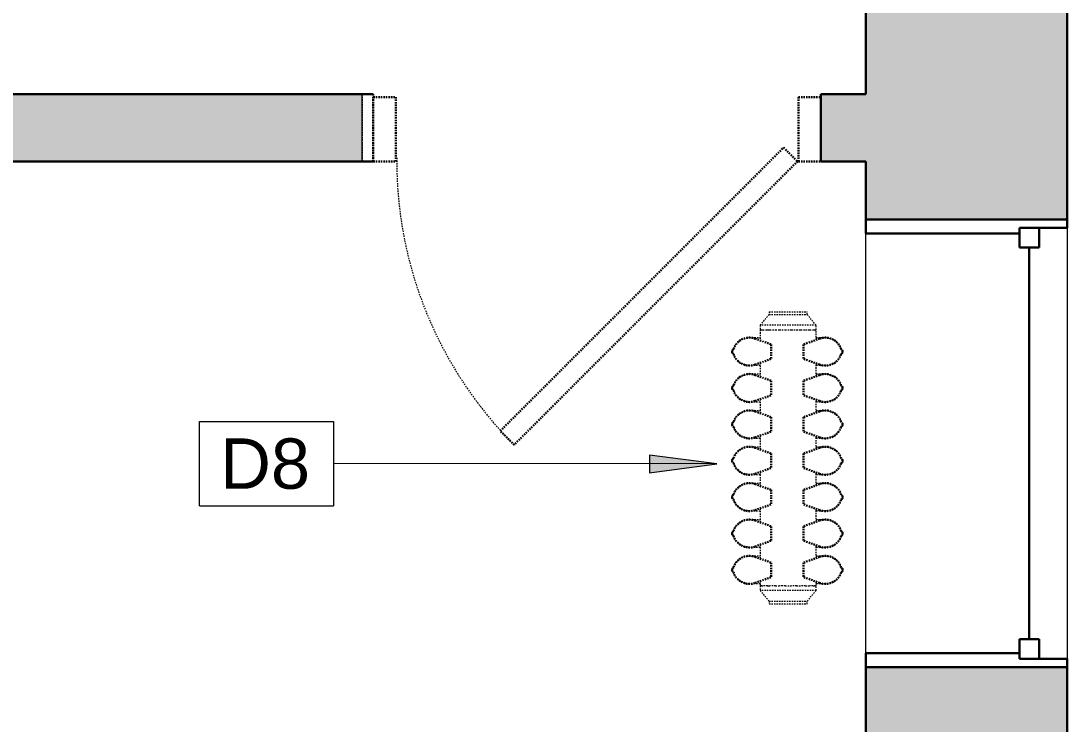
# Model space of a CAD drawing. Header units: inches. Extents: x -1176 to 1551, y -3558 to 978.
# Drawn here: x -847.5 to -754, y -1165.6 to -1102.7 of the extents above; entities that cross this region are included whole.
import ezdxf

# ---------------------------------------------------------------- set-up
doc = ezdxf.new("R2010")
doc.units = ezdxf.units.IN
doc.header["$MEASUREMENT"] = 0
doc.linetypes.add('Demolished', pattern=[0.1875, 0.125, -0.0625])
for name, color, linetype, lineweight in [('A-ANNO-KEYN', 231, 'Continuous', 9), ('A-DOOR', 31, 'Continuous', 18), ('A-DOOR-FRAM', 31, 'Continuous', 30), ('A-GENM', 13, 'Demolished', 9), ('A-GLAZ', 151, 'Continuous', 18), ('A-WALL', 113, 'Continuous', 18), ('A-WALL-PATT', 111, 'Continuous', 18)]:
    doc.layers.add(name, color=color, linetype=linetype, lineweight=lineweight)
doc.styles.add('Arial', font='arial.ttf', dxfattribs={"height": 4.5})

# ---------------------------------------------------------------- blocks, each defined once
blk = doc.blocks.new('Double Hung - balcony windows 3_ 4_-6827316-1st Floor Demo')
at = {"layer": 'A-GLAZ', "color": 8, "lineweight": 30}
for p, q in [((-20, 9), (-19.25, 9)), ((-19.25, 4.75), (-19.25, 9)), ((19.25, 4.75), (19.25, 9)), ((20, 9), (19.25, 9)), ((-19.25, 6.5), (-19.25, 4.75)), ((-19.25, 6.5), (-17.5, 6.5)), ((-17.5, 6.5), (-17.5, 4.75)), ((-17.5, 5.625), (17.5, 5.625)), ((17.5, 6.5), (17.5, 4.75)), ((19.25, 6.5), (17.5, 6.5)), ((19.25, 6.5), (19.25, 4.75)), ((-19.25, 4.75), (-17.5, 4.75)), ((-19.25, 4.75), (-18.75, 4.75)), ((-18.75, -9), (-18.75, 4.75)), ((19.25, 4.75), (17.5, 4.75)), ((18.75, 4.75), (19.25, 4.75)), ((18.75, 4.75), (18.75, -9)), ((-18.75, -9), (-20, -9)), ((18.75, -9), (20, -9))]:
    blk.add_line(p, q, dxfattribs=at)
blk = doc.blocks.new('Cast_Iron_Radiator_8182 - Cast_Iron_Radiator_8182-7588421-1st Floor Demo')
at = {"layer": 'A-GENM', "color": 10, "lineweight": 30}
for p, q in [((-5.968, 4.809), (-5.943, 4.848)), ((-5.787, 4.933), (-5.713, 4.933)), ((-5.557, 4.848), (-5.532, 4.809)), ((-2.718, 4.809), (-2.693, 4.848)), ((-2.537, 4.933), (-2.463, 4.933)), ((-2.307, 4.848), (-2.282, 4.809)), ((0.532, 4.809), (0.557, 4.848)), ((0.713, 4.933), (0.787, 4.933)), ((0.943, 4.848), (0.968, 4.809)), ((3.782, 4.809), (3.807, 4.848)), ((3.963, 4.933), (4.037, 4.933)), ((4.193, 4.848), (4.218, 4.809)), ((7.032, 4.809), (7.057, 4.848)), ((7.213, 4.933), (7.287, 4.933)), ((7.443, 4.848), (7.468, 4.809)), ((10.282, 4.809), (10.307, 4.848)), ((10.463, 4.933), (10.537, 4.933)), ((10.693, 4.848), (10.718, 4.809)), ((13.532, 4.809), (13.557, 4.848)), ((13.713, 4.933), (13.787, 4.933)), ((13.943, 4.848), (13.968, 4.809)), ((-6.911, 2.87), (-6.389, 1.435)), ((-4.589, 2.87), (-5.111, 1.435)), ((-3.661, 2.87), (-3.139, 1.435)), ((-1.339, 2.87), (-1.861, 1.435)), ((-0.411, 2.87), (0.111, 1.435)), ((1.911, 2.87), (1.389, 1.435)), ((2.839, 2.87), (3.361, 1.435)), ((5.161, 2.87), (4.639, 1.435)), ((6.089, 2.87), (6.611, 1.435)), ((8.411, 2.87), (7.889, 1.435)), ((9.339, 2.87), (9.861, 1.435)), ((11.661, 2.87), (11.139, 1.435)), ((12.589, 2.87), (13.111, 1.435)), ((14.911, 2.87), (14.389, 1.435)), ((-5.111, 1.435), (-6.389, 1.435)), ((-1.861, 1.435), (-3.139, 1.435)), ((1.389, 1.435), (0.111, 1.435)), ((4.639, 1.435), (3.361, 1.435)), ((7.889, 1.435), (6.611, 1.435)), ((11.139, 1.435), (9.861, 1.435)), ((14.389, 1.435), (13.111, 1.435)), ((-6.911, -2.87), (-6.389, -1.435)), ((-5.111, -1.435), (-6.389, -1.435)), ((-4.589, -2.87), (-5.111, -1.435)), ((-3.661, -2.87), (-3.139, -1.435)), ((-1.861, -1.435), (-3.139, -1.435)), ((-1.339, -2.87), (-1.861, -1.435)), ((-0.411, -2.87), (0.111, -1.435)), ((1.389, -1.435), (0.111, -1.435)), ((1.911, -2.87), (1.389, -1.435)), ((2.839, -2.87), (3.361, -1.435)), ((4.639, -1.435), (3.361, -1.435)), ((5.161, -2.87), (4.639, -1.435)), ((6.089, -2.87), (6.611, -1.435)), ((7.889, -1.435), (6.611, -1.435)), ((8.411, -2.87), (7.889, -1.435)), ((9.339, -2.87), (9.861, -1.435)), ((11.139, -1.435), (9.861, -1.435)), ((11.661, -2.87), (11.139, -1.435)), ((12.589, -2.87), (13.111, -1.435)), ((14.389, -1.435), (13.111, -1.435)), ((14.911, -2.87), (14.389, -1.435)), ((-5.968, -4.809), (-5.943, -4.848)), ((-5.787, -4.933), (-5.713, -4.933)), ((-5.557, -4.848), (-5.532, -4.809)), ((-2.718, -4.809), (-2.693, -4.848)), ((-2.537, -4.933), (-2.463, -4.933)), ((-2.307, -4.848), (-2.282, -4.809)), ((0.532, -4.809), (0.557, -4.848)), ((0.713, -4.933), (0.787, -4.933)), ((0.943, -4.848), (0.968, -4.809)), ((3.782, -4.809), (3.807, -4.848)), ((3.963, -4.933), (4.037, -4.933)), ((4.193, -4.848), (4.218, -4.809)), ((7.032, -4.809), (7.057, -4.848)), ((7.213, -4.933), (7.287, -4.933)), ((7.443, -4.848), (7.468, -4.809)), ((10.282, -4.809), (10.307, -4.848)), ((10.463, -4.933), (10.537, -4.933)), ((10.693, -4.848), (10.718, -4.809)), ((13.532, -4.809), (13.557, -4.848)), ((13.713, -4.933), (13.787, -4.933)), ((13.943, -4.848), (13.968, -4.809))]:
    blk.add_line(p, q, dxfattribs=at)
at = {"layer": 'A-GENM', "color": 7}
for p, q in [((-7.584, 2.438), (-8.542, 1.635)), ((-7.179, 2.438), (-7.584, 2.438)), ((-7.584, -2.575), (-7.584, 2.438)), ((-6.754, 2.438), (-7.179, 2.438)), ((-7.179, 2.291), (-7.179, 2.438)), ((-7.179, 2.296), (-7.179, 2.192)), ((-7.179, 1.784), (-7.179, 2.188)), ((-3.504, 2.438), (-4.746, 2.438)), ((-0.254, 2.438), (-1.496, 2.438)), ((2.996, 2.438), (1.754, 2.438)), ((6.246, 2.438), (5.004, 2.438)), ((9.496, 2.438), (8.254, 2.438)), ((12.746, 2.438), (11.504, 2.438)), ((15.702, 2.438), (14.754, 2.438)), ((16.106, 2.438), (15.702, 2.438)), ((15.702, 2.438), (15.702, 2.291)), ((15.702, 2.296), (15.702, 2.192)), ((15.702, 2.188), (15.702, 1.784)), ((17.064, 1.635), (16.106, 2.438)), ((16.106, -2.575), (16.106, 2.438)), ((-8.542, 1.635), (-8.792, 1.635)), ((-8.792, 1.635), (-8.792, -1.771)), ((-8.542, 1.635), (-8.542, -1.771)), ((-7.179, 1.792), (-7.179, 1.707)), ((-7.179, 1.704), (-7.179, 1.573)), ((-7.179, 1.051), (-7.179, 1.567)), ((-7.179, 1.06), (-7.179, 0.717)), ((15.702, 1.792), (15.702, 1.707)), ((15.702, 1.704), (15.702, 1.573)), ((15.702, 1.567), (15.702, 1.051)), ((15.702, 1.06), (15.702, 0.717)), ((17.314, 1.635), (17.064, 1.635)), ((17.064, 1.635), (17.064, -1.771)), ((17.314, 1.635), (17.314, -1.771)), ((-7.179, 0.19), (-7.179, 0.715)), ((-7.179, 0.194), (-7.179, -0.357)), ((15.702, 0.715), (15.702, 0.19)), ((15.702, 0.194), (15.702, -0.357)), ((-7.179, -0.825), (-7.179, -0.352)), ((-7.179, -0.828), (-7.179, -1.22)), ((15.702, -0.352), (15.702, -0.825)), ((15.702, -0.828), (15.702, -1.22)), ((-8.792, -1.771), (-8.542, -1.771)), ((-8.542, -1.771), (-7.584, -2.575)), ((-7.179, -1.604), (-7.179, -1.208)), ((-7.179, -1.615), (-7.179, -2.032)), ((15.702, -1.208), (15.702, -1.604)), ((15.702, -1.615), (15.702, -2.032)), ((16.106, -2.575), (17.064, -1.771)), ((17.064, -1.771), (17.314, -1.771)), ((-7.584, -2.575), (-7.179, -2.575)), ((-7.179, -2.287), (-7.179, -2.016)), ((-7.179, -2.301), (-7.179, -2.452)), ((-7.179, -2.551), (-7.179, -2.436)), ((-7.179, -2.562), (-6.799, -2.562)), ((-7.179, -2.565), (-7.179, -2.575)), ((-4.701, -2.562), (-3.549, -2.562)), ((-1.451, -2.562), (-0.299, -2.562)), ((1.799, -2.562), (2.951, -2.562)), ((5.049, -2.562), (6.201, -2.562)), ((8.299, -2.562), (9.451, -2.562)), ((11.549, -2.562), (12.701, -2.562)), ((14.799, -2.562), (15.702, -2.562)), ((15.702, -2.016), (15.702, -2.287)), ((15.702, -2.301), (15.702, -2.452)), ((15.702, -2.436), (15.702, -2.551)), ((15.702, -2.565), (15.702, -2.575)), ((15.702, -2.575), (16.106, -2.575))]:
    blk.add_line(p, q, dxfattribs=at)
at = {"layer": 'A-GENM', "color": 7, "flags": 128}
for points in [[(-7.002, 3.383), (-7.001, 3.443), (-6.997, 3.503), (-6.991, 3.563), (-6.983, 3.622), (-6.972, 3.681), (-6.959, 3.74), (-6.943, 3.798), (-6.926, 3.855), (-6.906, 3.911), (-6.883, 3.967), (-6.859, 4.022), (-6.832, 4.076), (-6.804, 4.128), (-6.773, 4.18), (-6.74, 4.23), (-6.705, 4.279), (-6.668, 4.326), (-6.63, 4.372), (-6.589, 4.416), (-6.547, 4.459), (-6.503, 4.5), (-6.458, 4.539), (-6.411, 4.576), (-6.362, 4.612), (-6.312, 4.645), (-6.261, 4.677), (-6.209, 4.706), (-6.155, 4.733), (-6.101, 4.758), (-6.045, 4.781), (-5.989, 4.802)], [(-5.903, 4.892), (-5.897, 4.896), (-5.891, 4.901), (-5.885, 4.905), (-5.878, 4.909), (-5.872, 4.912), (-5.865, 4.915), (-5.858, 4.918), (-5.851, 4.921), (-5.844, 4.924), (-5.837, 4.926), (-5.83, 4.928), (-5.823, 4.929), (-5.816, 4.93), (-5.808, 4.931), (-5.801, 4.932)], [(-5.706, 4.932), (-5.698, 4.932), (-5.691, 4.931), (-5.683, 4.93), (-5.676, 4.929), (-5.669, 4.927), (-5.662, 4.925), (-5.655, 4.923), (-5.648, 4.921), (-5.641, 4.918), (-5.634, 4.915), (-5.627, 4.912), (-5.621, 4.908), (-5.614, 4.904), (-5.608, 4.9), (-5.602, 4.896), (-5.596, 4.891)], [(-5.532, 4.809), (-5.475, 4.789), (-5.419, 4.767), (-5.365, 4.743), (-5.311, 4.716), (-5.258, 4.688), (-5.206, 4.657), (-5.156, 4.624), (-5.107, 4.59), (-5.059, 4.553), (-5.013, 4.515), (-4.969, 4.474), (-4.926, 4.432), (-4.885, 4.389), (-4.846, 4.343), (-4.808, 4.296), (-4.773, 4.248), (-4.739, 4.198), (-4.707, 4.147), (-4.678, 4.095), (-4.651, 4.042), (-4.625, 3.987), (-4.602, 3.932), (-4.581, 3.876), (-4.563, 3.819), (-4.547, 3.761), (-4.533, 3.703), (-4.521, 3.644), (-4.512, 3.585), (-4.505, 3.525), (-4.5, 3.465), (-4.498, 3.405), (-4.498, 3.383)], [(-3.752, 3.383), (-3.751, 3.443), (-3.747, 3.503), (-3.741, 3.563), (-3.733, 3.622), (-3.722, 3.681), (-3.709, 3.74), (-3.693, 3.798), (-3.676, 3.855), (-3.656, 3.911), (-3.633, 3.967), (-3.609, 4.022), (-3.582, 4.076), (-3.554, 4.128), (-3.523, 4.18), (-3.49, 4.23), (-3.455, 4.279), (-3.418, 4.326), (-3.38, 4.372), (-3.339, 4.416), (-3.297, 4.459), (-3.253, 4.5), (-3.208, 4.539), (-3.161, 4.576), (-3.112, 4.612), (-3.062, 4.645), (-3.011, 4.677), (-2.959, 4.706), (-2.905, 4.733), (-2.851, 4.758), (-2.795, 4.781), (-2.739, 4.802)], [(-2.653, 4.892), (-2.647, 4.896), (-2.641, 4.901), (-2.635, 4.905), (-2.628, 4.909), (-2.622, 4.912), (-2.615, 4.915), (-2.608, 4.918), (-2.601, 4.921), (-2.594, 4.924), (-2.587, 4.926), (-2.58, 4.928), (-2.573, 4.929), (-2.566, 4.93), (-2.558, 4.931), (-2.551, 4.932)], [(-2.456, 4.932), (-2.448, 4.932), (-2.441, 4.931), (-2.433, 4.93), (-2.426, 4.929), (-2.419, 4.927), (-2.412, 4.925), (-2.405, 4.923), (-2.398, 4.921), (-2.391, 4.918), (-2.384, 4.915), (-2.377, 4.912), (-2.371, 4.908), (-2.364, 4.904), (-2.358, 4.9), (-2.352, 4.896), (-2.346, 4.891)], [(-2.282, 4.809), (-2.225, 4.789), (-2.169, 4.767), (-2.115, 4.743), (-2.061, 4.716), (-2.008, 4.688), (-1.956, 4.657), (-1.906, 4.624), (-1.857, 4.59), (-1.809, 4.553), (-1.763, 4.515), (-1.719, 4.474), (-1.676, 4.432), (-1.635, 4.389), (-1.596, 4.343), (-1.558, 4.296), (-1.523, 4.248), (-1.489, 4.198), (-1.457, 4.147), (-1.428, 4.095), (-1.401, 4.042), (-1.375, 3.987), (-1.352, 3.932), (-1.331, 3.876), (-1.313, 3.819), (-1.297, 3.761), (-1.283, 3.703), (-1.271, 3.644), (-1.262, 3.585), (-1.255, 3.525), (-1.25, 3.465), (-1.248, 3.405), (-1.248, 3.383)], [(-0.502, 3.383), (-0.501, 3.443), (-0.497, 3.503), (-0.491, 3.563), (-0.483, 3.622), (-0.472, 3.681), (-0.459, 3.74), (-0.443, 3.798), (-0.426, 3.855), (-0.406, 3.911), (-0.383, 3.967), (-0.359, 4.022), (-0.332, 4.076), (-0.304, 4.128), (-0.273, 4.18), (-0.24, 4.23), (-0.205, 4.279), (-0.168, 4.326), (-0.13, 4.372), (-0.089, 4.416), (-0.047, 4.459), (-0.003, 4.5), (0.042, 4.539), (0.089, 4.576), (0.138, 4.612), (0.188, 4.645), (0.239, 4.677), (0.291, 4.706), (0.345, 4.733), (0.399, 4.758), (0.455, 4.781), (0.511, 4.802)], [(0.597, 4.892), (0.603, 4.896), (0.609, 4.901), (0.615, 4.905), (0.622, 4.909), (0.628, 4.912), (0.635, 4.915), (0.642, 4.918), (0.649, 4.921), (0.656, 4.924), (0.663, 4.926), (0.67, 4.928), (0.677, 4.929), (0.684, 4.93), (0.692, 4.931), (0.699, 4.932)], [(0.794, 4.932), (0.802, 4.932), (0.809, 4.931), (0.817, 4.93), (0.824, 4.929), (0.831, 4.927), (0.838, 4.925), (0.845, 4.923), (0.852, 4.921), (0.859, 4.918), (0.866, 4.915), (0.873, 4.912), (0.879, 4.908), (0.886, 4.904), (0.892, 4.9), (0.898, 4.896), (0.904, 4.891)], [(0.968, 4.809), (1.025, 4.789), (1.081, 4.767), (1.135, 4.743), (1.189, 4.716), (1.242, 4.688), (1.294, 4.657), (1.344, 4.624), (1.393, 4.59), (1.441, 4.553), (1.487, 4.515), (1.531, 4.474), (1.574, 4.432), (1.615, 4.389), (1.654, 4.343), (1.692, 4.296), (1.727, 4.248), (1.761, 4.198), (1.793, 4.147), (1.822, 4.095), (1.849, 4.042), (1.875, 3.987), (1.898, 3.932), (1.919, 3.876), (1.937, 3.819), (1.953, 3.761), (1.967, 3.703), (1.979, 3.644), (1.988, 3.585), (1.995, 3.525), (2, 3.465), (2.002, 3.405), (2.002, 3.383)], [(2.748, 3.383), (2.749, 3.443), (2.753, 3.503), (2.759, 3.563), (2.767, 3.622), (2.778, 3.681), (2.791, 3.74), (2.807, 3.798), (2.824, 3.855), (2.844, 3.911), (2.867, 3.967), (2.891, 4.022), (2.918, 4.076), (2.946, 4.128), (2.977, 4.18), (3.01, 4.23), (3.045, 4.279), (3.082, 4.326), (3.12, 4.372), (3.161, 4.416), (3.203, 4.459), (3.247, 4.5), (3.292, 4.539), (3.339, 4.576), (3.388, 4.612), (3.438, 4.645), (3.489, 4.677), (3.541, 4.706), (3.595, 4.733), (3.649, 4.758), (3.705, 4.781), (3.761, 4.802)], [(3.847, 4.892), (3.853, 4.896), (3.859, 4.901), (3.865, 4.905), (3.872, 4.909), (3.878, 4.912), (3.885, 4.915), (3.892, 4.918), (3.899, 4.921), (3.906, 4.924), (3.913, 4.926), (3.92, 4.928), (3.927, 4.929), (3.934, 4.93), (3.942, 4.931), (3.949, 4.932)], [(4.044, 4.932), (4.052, 4.932), (4.059, 4.931), (4.067, 4.93), (4.074, 4.929), (4.081, 4.927), (4.088, 4.925), (4.095, 4.923), (4.102, 4.921), (4.109, 4.918), (4.116, 4.915), (4.123, 4.912), (4.129, 4.908), (4.136, 4.904), (4.142, 4.9), (4.148, 4.896), (4.154, 4.891)], [(4.218, 4.809), (4.275, 4.789), (4.331, 4.767), (4.385, 4.743), (4.439, 4.716), (4.492, 4.688), (4.544, 4.657), (4.594, 4.624), (4.643, 4.59), (4.691, 4.553), (4.737, 4.515), (4.781, 4.474), (4.824, 4.432), (4.865, 4.389), (4.904, 4.343), (4.942, 4.296), (4.977, 4.248), (5.011, 4.198), (5.043, 4.147), (5.072, 4.095), (5.099, 4.042), (5.125, 3.987), (5.148, 3.932), (5.169, 3.876), (5.187, 3.819), (5.203, 3.761), (5.217, 3.703), (5.229, 3.644), (5.238, 3.585), (5.245, 3.525), (5.25, 3.465), (5.252, 3.405), (5.252, 3.383)], [(5.998, 3.383), (5.999, 3.443), (6.003, 3.503), (6.009, 3.563), (6.017, 3.622), (6.028, 3.681), (6.041, 3.74), (6.057, 3.798), (6.074, 3.855), (6.094, 3.911), (6.117, 3.967), (6.141, 4.022), (6.168, 4.076), (6.196, 4.128), (6.227, 4.18), (6.26, 4.23), (6.295, 4.279), (6.332, 4.326), (6.37, 4.372), (6.411, 4.416), (6.453, 4.459), (6.497, 4.5), (6.542, 4.539), (6.589, 4.576), (6.638, 4.612), (6.688, 4.645), (6.739, 4.677), (6.791, 4.706), (6.845, 4.733), (6.899, 4.758), (6.955, 4.781), (7.011, 4.802)], [(7.097, 4.892), (7.103, 4.896), (7.109, 4.901), (7.115, 4.905), (7.122, 4.909), (7.128, 4.912), (7.135, 4.915), (7.142, 4.918), (7.149, 4.921), (7.156, 4.924), (7.163, 4.926), (7.17, 4.928), (7.177, 4.929), (7.184, 4.93), (7.192, 4.931), (7.199, 4.932)], [(7.294, 4.932), (7.302, 4.932), (7.309, 4.931), (7.317, 4.93), (7.324, 4.929), (7.331, 4.927), (7.338, 4.925), (7.345, 4.923), (7.352, 4.921), (7.359, 4.918), (7.366, 4.915), (7.373, 4.912), (7.379, 4.908), (7.386, 4.904), (7.392, 4.9), (7.398, 4.896), (7.404, 4.891)], [(7.468, 4.809), (7.525, 4.789), (7.581, 4.767), (7.635, 4.743), (7.689, 4.716), (7.742, 4.688), (7.794, 4.657), (7.844, 4.624), (7.893, 4.59), (7.941, 4.553), (7.987, 4.515), (8.031, 4.474), (8.074, 4.432), (8.115, 4.389), (8.154, 4.343), (8.192, 4.296), (8.227, 4.248), (8.261, 4.198), (8.293, 4.147), (8.322, 4.095), (8.349, 4.042), (8.375, 3.987), (8.398, 3.932), (8.419, 3.876), (8.437, 3.819), (8.453, 3.761), (8.467, 3.703), (8.479, 3.644), (8.488, 3.585), (8.495, 3.525), (8.5, 3.465), (8.502, 3.405), (8.502, 3.383)], [(9.248, 3.383), (9.249, 3.443), (9.253, 3.503), (9.259, 3.563), (9.267, 3.622), (9.278, 3.681), (9.291, 3.74), (9.307, 3.798), (9.324, 3.855), (9.344, 3.911), (9.367, 3.967), (9.391, 4.022), (9.418, 4.076), (9.446, 4.128), (9.477, 4.18), (9.51, 4.23), (9.545, 4.279), (9.582, 4.326), (9.62, 4.372), (9.661, 4.416), (9.703, 4.459), (9.747, 4.5), (9.792, 4.539), (9.839, 4.576), (9.888, 4.612), (9.938, 4.645), (9.989, 4.677), (10.041, 4.706), (10.095, 4.733), (10.149, 4.758), (10.205, 4.781), (10.261, 4.802)], [(10.347, 4.892), (10.353, 4.896), (10.359, 4.901), (10.365, 4.905), (10.372, 4.909), (10.378, 4.912), (10.385, 4.915), (10.392, 4.918), (10.399, 4.921), (10.406, 4.924), (10.413, 4.926), (10.42, 4.928), (10.427, 4.929), (10.434, 4.93), (10.442, 4.931), (10.449, 4.932)], [(10.544, 4.932), (10.552, 4.932), (10.559, 4.931), (10.567, 4.93), (10.574, 4.929), (10.581, 4.927), (10.588, 4.925), (10.595, 4.923), (10.602, 4.921), (10.609, 4.918), (10.616, 4.915), (10.623, 4.912), (10.629, 4.908), (10.636, 4.904), (10.642, 4.9), (10.648, 4.896), (10.654, 4.891)], [(10.718, 4.809), (10.775, 4.789), (10.831, 4.767), (10.885, 4.743), (10.939, 4.716), (10.992, 4.688), (11.044, 4.657), (11.094, 4.624), (11.143, 4.59), (11.191, 4.553), (11.237, 4.515), (11.281, 4.474), (11.324, 4.432), (11.365, 4.389), (11.404, 4.343), (11.442, 4.296), (11.477, 4.248), (11.511, 4.198), (11.543, 4.147), (11.572, 4.095), (11.599, 4.042), (11.625, 3.987), (11.648, 3.932), (11.669, 3.876), (11.687, 3.819), (11.703, 3.761), (11.717, 3.703), (11.729, 3.644), (11.738, 3.585), (11.745, 3.525), (11.75, 3.465), (11.752, 3.405), (11.752, 3.383)], [(12.498, 3.383), (12.499, 3.443), (12.503, 3.503), (12.509, 3.563), (12.517, 3.622), (12.528, 3.681), (12.541, 3.74), (12.557, 3.798), (12.574, 3.855), (12.594, 3.911), (12.617, 3.967), (12.641, 4.022), (12.668, 4.076), (12.696, 4.128), (12.727, 4.18), (12.76, 4.23), (12.795, 4.279), (12.832, 4.326), (12.87, 4.372), (12.911, 4.416), (12.953, 4.459), (12.997, 4.5), (13.042, 4.539), (13.089, 4.576), (13.138, 4.612), (13.188, 4.645), (13.239, 4.677), (13.291, 4.706), (13.345, 4.733), (13.399, 4.758), (13.455, 4.781), (13.511, 4.802)], [(13.597, 4.892), (13.603, 4.896), (13.609, 4.901), (13.615, 4.905), (13.622, 4.909), (13.628, 4.912), (13.635, 4.915), (13.642, 4.918), (13.649, 4.921), (13.656, 4.924), (13.663, 4.926), (13.67, 4.928), (13.677, 4.929), (13.684, 4.93), (13.692, 4.931), (13.699, 4.932)], [(13.794, 4.932), (13.802, 4.932), (13.809, 4.931), (13.817, 4.93), (13.824, 4.929), (13.831, 4.927), (13.838, 4.925), (13.845, 4.923), (13.852, 4.921), (13.859, 4.918), (13.866, 4.915), (13.873, 4.912), (13.879, 4.908), (13.886, 4.904), (13.892, 4.9), (13.898, 4.896), (13.904, 4.891)], [(13.968, 4.809), (14.025, 4.789), (14.081, 4.767), (14.135, 4.743), (14.189, 4.716), (14.242, 4.688), (14.294, 4.657), (14.344, 4.624), (14.393, 4.59), (14.441, 4.553), (14.487, 4.515), (14.531, 4.474), (14.574, 4.432), (14.615, 4.389), (14.654, 4.343), (14.692, 4.296), (14.727, 4.248), (14.761, 4.198), (14.793, 4.147), (14.822, 4.095), (14.849, 4.042), (14.875, 3.987), (14.898, 3.932), (14.919, 3.876), (14.937, 3.819), (14.953, 3.761), (14.967, 3.703), (14.979, 3.644), (14.988, 3.585), (14.995, 3.525), (15, 3.465), (15.002, 3.405), (15.002, 3.383)], [(-7.002, 2.438), (-7.002, 2.498), (-7.002, 2.571), (-7.002, 2.642), (-7.002, 2.71), (-7.002, 2.775), (-7.002, 2.837), (-7.002, 2.896), (-7.002, 2.952), (-7.002, 3.005), (-7.002, 3.055), (-7.002, 3.102), (-7.002, 3.145), (-7.002, 3.185), (-7.002, 3.221), (-7.002, 3.254), (-7.002, 3.283), (-7.002, 3.309), (-7.002, 3.33), (-7.002, 3.348), (-7.002, 3.363), (-7.002, 3.373), (-7.002, 3.38), (-7.002, 3.383), (-7.002, 3.383)], [(-4.498, 3.383), (-4.498, 3.381), (-4.498, 3.375), (-4.498, 3.366), (-4.498, 3.353), (-4.498, 3.336), (-4.498, 3.315), (-4.498, 3.29), (-4.498, 3.262), (-4.498, 3.23), (-4.498, 3.195), (-4.498, 3.156), (-4.498, 3.114), (-4.498, 3.068), (-4.498, 3.019), (-4.498, 2.967), (-4.498, 2.911), (-4.498, 2.853), (-4.498, 2.792), (-4.498, 2.727), (-4.498, 2.66), (-4.498, 2.591), (-4.498, 2.518), (-4.498, 2.444)], [(-3.752, 2.438), (-3.752, 2.498), (-3.752, 2.571), (-3.752, 2.642), (-3.752, 2.71), (-3.752, 2.775), (-3.752, 2.837), (-3.752, 2.896), (-3.752, 2.952), (-3.752, 3.005), (-3.752, 3.055), (-3.752, 3.102), (-3.752, 3.145), (-3.752, 3.185), (-3.752, 3.221), (-3.752, 3.254), (-3.752, 3.283), (-3.752, 3.309), (-3.752, 3.33), (-3.752, 3.348), (-3.752, 3.363), (-3.752, 3.373), (-3.752, 3.38), (-3.752, 3.383), (-3.752, 3.383)], [(-1.248, 3.383), (-1.248, 3.381), (-1.248, 3.375), (-1.248, 3.366), (-1.248, 3.353), (-1.248, 3.336), (-1.248, 3.315), (-1.248, 3.29), (-1.248, 3.262), (-1.248, 3.23), (-1.248, 3.195), (-1.248, 3.156), (-1.248, 3.114), (-1.248, 3.068), (-1.248, 3.019), (-1.248, 2.967), (-1.248, 2.911), (-1.248, 2.853), (-1.248, 2.792), (-1.248, 2.727), (-1.248, 2.66), (-1.248, 2.591), (-1.248, 2.518), (-1.248, 2.444)], [(-0.502, 2.438), (-0.502, 2.498), (-0.502, 2.571), (-0.502, 2.642), (-0.502, 2.71), (-0.502, 2.775), (-0.502, 2.837), (-0.502, 2.896), (-0.502, 2.952), (-0.502, 3.005), (-0.502, 3.055), (-0.502, 3.102), (-0.502, 3.145), (-0.502, 3.185), (-0.502, 3.221), (-0.502, 3.254), (-0.502, 3.283), (-0.502, 3.309), (-0.502, 3.33), (-0.502, 3.348), (-0.502, 3.363), (-0.502, 3.373), (-0.502, 3.38), (-0.502, 3.383), (-0.502, 3.383)], [(2.002, 3.383), (2.002, 3.381), (2.002, 3.375), (2.002, 3.366), (2.002, 3.353), (2.002, 3.336), (2.002, 3.315), (2.002, 3.29), (2.002, 3.262), (2.002, 3.23), (2.002, 3.195), (2.002, 3.156), (2.002, 3.114), (2.002, 3.068), (2.002, 3.019), (2.002, 2.967), (2.002, 2.911), (2.002, 2.853), (2.002, 2.792), (2.002, 2.727), (2.002, 2.66), (2.002, 2.591), (2.002, 2.518), (2.002, 2.444)], [(2.748, 2.438), (2.748, 2.498), (2.748, 2.571), (2.748, 2.642), (2.748, 2.71), (2.748, 2.775), (2.748, 2.837), (2.748, 2.896), (2.748, 2.952), (2.748, 3.005), (2.748, 3.055), (2.748, 3.102), (2.748, 3.145), (2.748, 3.185), (2.748, 3.221), (2.748, 3.254), (2.748, 3.283), (2.748, 3.309), (2.748, 3.33), (2.748, 3.348), (2.748, 3.363), (2.748, 3.373), (2.748, 3.38), (2.748, 3.383), (2.748, 3.383)], [(5.252, 3.383), (5.252, 3.381), (5.252, 3.375), (5.252, 3.366), (5.252, 3.353), (5.252, 3.336), (5.252, 3.315), (5.252, 3.29), (5.252, 3.262), (5.252, 3.23), (5.252, 3.195), (5.252, 3.156), (5.252, 3.114), (5.252, 3.068), (5.252, 3.019), (5.252, 2.967), (5.252, 2.911), (5.252, 2.853), (5.252, 2.792), (5.252, 2.727), (5.252, 2.66), (5.252, 2.591), (5.252, 2.518), (5.252, 2.444)], [(5.998, 2.438), (5.998, 2.498), (5.998, 2.571), (5.998, 2.642), (5.998, 2.71), (5.998, 2.775), (5.998, 2.837), (5.998, 2.896), (5.998, 2.952), (5.998, 3.005), (5.998, 3.055), (5.998, 3.102), (5.998, 3.145), (5.998, 3.185), (5.998, 3.221), (5.998, 3.254), (5.998, 3.283), (5.998, 3.309), (5.998, 3.33), (5.998, 3.348), (5.998, 3.363), (5.998, 3.373), (5.998, 3.38), (5.998, 3.383), (5.998, 3.383)], [(8.502, 3.383), (8.502, 3.381), (8.502, 3.375), (8.502, 3.366), (8.502, 3.353), (8.502, 3.336), (8.502, 3.315), (8.502, 3.29), (8.502, 3.262), (8.502, 3.23), (8.502, 3.195), (8.502, 3.156), (8.502, 3.114), (8.502, 3.068), (8.502, 3.019), (8.502, 2.967), (8.502, 2.911), (8.502, 2.853), (8.502, 2.792), (8.502, 2.727), (8.502, 2.66), (8.502, 2.591), (8.502, 2.518), (8.502, 2.444)], [(9.248, 2.438), (9.248, 2.498), (9.248, 2.571), (9.248, 2.642), (9.248, 2.71), (9.248, 2.775), (9.248, 2.837), (9.248, 2.896), (9.248, 2.952), (9.248, 3.005), (9.248, 3.055), (9.248, 3.102), (9.248, 3.145), (9.248, 3.185), (9.248, 3.221), (9.248, 3.254), (9.248, 3.283), (9.248, 3.309), (9.248, 3.33), (9.248, 3.348), (9.248, 3.363), (9.248, 3.373), (9.248, 3.38), (9.248, 3.383), (9.248, 3.383)], [(11.752, 3.383), (11.752, 3.381), (11.752, 3.375), (11.752, 3.366), (11.752, 3.353), (11.752, 3.336), (11.752, 3.315), (11.752, 3.29), (11.752, 3.262), (11.752, 3.23), (11.752, 3.195), (11.752, 3.156), (11.752, 3.114), (11.752, 3.068), (11.752, 3.019), (11.752, 2.967), (11.752, 2.911), (11.752, 2.853), (11.752, 2.792), (11.752, 2.727), (11.752, 2.66), (11.752, 2.591), (11.752, 2.518), (11.752, 2.444)], [(12.498, 2.438), (12.498, 2.498), (12.498, 2.571), (12.498, 2.642), (12.498, 2.71), (12.498, 2.775), (12.498, 2.837), (12.498, 2.896), (12.498, 2.952), (12.498, 3.005), (12.498, 3.055), (12.498, 3.102), (12.498, 3.145), (12.498, 3.185), (12.498, 3.221), (12.498, 3.254), (12.498, 3.283), (12.498, 3.309), (12.498, 3.33), (12.498, 3.348), (12.498, 3.363), (12.498, 3.373), (12.498, 3.38), (12.498, 3.383), (12.498, 3.383)], [(15.002, 3.383), (15.002, 3.381), (15.002, 3.375), (15.002, 3.366), (15.002, 3.353), (15.002, 3.336), (15.002, 3.315), (15.002, 3.29), (15.002, 3.262), (15.002, 3.23), (15.002, 3.195), (15.002, 3.156), (15.002, 3.114), (15.002, 3.068), (15.002, 3.019), (15.002, 2.967), (15.002, 2.911), (15.002, 2.853), (15.002, 2.792), (15.002, 2.727), (15.002, 2.66), (15.002, 2.591), (15.002, 2.518), (15.002, 2.444)], [(-7.002, -3.383), (-7.002, -3.381), (-7.002, -3.375), (-7.002, -3.366), (-7.002, -3.353), (-7.002, -3.336), (-7.002, -3.315), (-7.002, -3.29), (-7.002, -3.262), (-7.002, -3.23), (-7.002, -3.195), (-7.002, -3.156), (-7.002, -3.114), (-7.002, -3.068), (-7.002, -3.019), (-7.002, -2.967), (-7.002, -2.911), (-7.002, -2.853), (-7.002, -2.792), (-7.002, -2.727), (-7.002, -2.66), (-7.002, -2.591), (-7.002, -2.561)], [(-4.498, -2.571), (-4.498, -2.642), (-4.498, -2.71), (-4.498, -2.775), (-4.498, -2.837), (-4.498, -2.896), (-4.498, -2.952), (-4.498, -3.005), (-4.498, -3.055), (-4.498, -3.102), (-4.498, -3.145), (-4.498, -3.185), (-4.498, -3.221), (-4.498, -3.254), (-4.498, -3.283), (-4.498, -3.309), (-4.498, -3.33), (-4.498, -3.348), (-4.498, -3.363), (-4.498, -3.373), (-4.498, -3.38), (-4.498, -3.383), (-4.498, -3.383)], [(-3.752, -3.383), (-3.752, -3.381), (-3.752, -3.375), (-3.752, -3.366), (-3.752, -3.353), (-3.752, -3.336), (-3.752, -3.315), (-3.752, -3.29), (-3.752, -3.262), (-3.752, -3.23), (-3.752, -3.195), (-3.752, -3.156), (-3.752, -3.114), (-3.752, -3.068), (-3.752, -3.019), (-3.752, -2.967), (-3.752, -2.911), (-3.752, -2.853), (-3.752, -2.792), (-3.752, -2.727), (-3.752, -2.66), (-3.752, -2.591), (-3.752, -2.562)], [(-1.248, -2.571), (-1.248, -2.642), (-1.248, -2.71), (-1.248, -2.775), (-1.248, -2.837), (-1.248, -2.896), (-1.248, -2.952), (-1.248, -3.005), (-1.248, -3.055), (-1.248, -3.102), (-1.248, -3.145), (-1.248, -3.185), (-1.248, -3.221), (-1.248, -3.254), (-1.248, -3.283), (-1.248, -3.309), (-1.248, -3.33), (-1.248, -3.348), (-1.248, -3.363), (-1.248, -3.373), (-1.248, -3.38), (-1.248, -3.383), (-1.248, -3.383)], [(-0.502, -3.383), (-0.502, -3.381), (-0.502, -3.375), (-0.502, -3.366), (-0.502, -3.353), (-0.502, -3.336), (-0.502, -3.315), (-0.502, -3.29), (-0.502, -3.262), (-0.502, -3.23), (-0.502, -3.195), (-0.502, -3.156), (-0.502, -3.114), (-0.502, -3.068), (-0.502, -3.019), (-0.502, -2.967), (-0.502, -2.911), (-0.502, -2.853), (-0.502, -2.792), (-0.502, -2.727), (-0.502, -2.66), (-0.502, -2.591), (-0.502, -2.562)], [(2.002, -2.571), (2.002, -2.642), (2.002, -2.71), (2.002, -2.775), (2.002, -2.837), (2.002, -2.896), (2.002, -2.952), (2.002, -3.005), (2.002, -3.055), (2.002, -3.102), (2.002, -3.145), (2.002, -3.185), (2.002, -3.221), (2.002, -3.254), (2.002, -3.283), (2.002, -3.309), (2.002, -3.33), (2.002, -3.348), (2.002, -3.363), (2.002, -3.373), (2.002, -3.38), (2.002, -3.383), (2.002, -3.383)], [(2.748, -3.383), (2.748, -3.381), (2.748, -3.375), (2.748, -3.366), (2.748, -3.353), (2.748, -3.336), (2.748, -3.315), (2.748, -3.29), (2.748, -3.262), (2.748, -3.23), (2.748, -3.195), (2.748, -3.156), (2.748, -3.114), (2.748, -3.068), (2.748, -3.019), (2.748, -2.967), (2.748, -2.911), (2.748, -2.853), (2.748, -2.792), (2.748, -2.727), (2.748, -2.66), (2.748, -2.591), (2.748, -2.562)], [(5.252, -2.571), (5.252, -2.642), (5.252, -2.71), (5.252, -2.775), (5.252, -2.837), (5.252, -2.896), (5.252, -2.952), (5.252, -3.005), (5.252, -3.055), (5.252, -3.102), (5.252, -3.145), (5.252, -3.185), (5.252, -3.221), (5.252, -3.254), (5.252, -3.283), (5.252, -3.309), (5.252, -3.33), (5.252, -3.348), (5.252, -3.363), (5.252, -3.373), (5.252, -3.38), (5.252, -3.383), (5.252, -3.383)], [(5.998, -3.383), (5.998, -3.381), (5.998, -3.375), (5.998, -3.366), (5.998, -3.353), (5.998, -3.336), (5.998, -3.315), (5.998, -3.29), (5.998, -3.262), (5.998, -3.23), (5.998, -3.195), (5.998, -3.156), (5.998, -3.114), (5.998, -3.068), (5.998, -3.019), (5.998, -2.967), (5.998, -2.911), (5.998, -2.853), (5.998, -2.792), (5.998, -2.727), (5.998, -2.66), (5.998, -2.591), (5.998, -2.562)], [(8.502, -2.571), (8.502, -2.642), (8.502, -2.71), (8.502, -2.775), (8.502, -2.837), (8.502, -2.896), (8.502, -2.952), (8.502, -3.005), (8.502, -3.055), (8.502, -3.102), (8.502, -3.145), (8.502, -3.185), (8.502, -3.221), (8.502, -3.254), (8.502, -3.283), (8.502, -3.309), (8.502, -3.33), (8.502, -3.348), (8.502, -3.363), (8.502, -3.373), (8.502, -3.38), (8.502, -3.383), (8.502, -3.383)], [(9.248, -3.383), (9.248, -3.381), (9.248, -3.375), (9.248, -3.366), (9.248, -3.353), (9.248, -3.336), (9.248, -3.315), (9.248, -3.29), (9.248, -3.262), (9.248, -3.23), (9.248, -3.195), (9.248, -3.156), (9.248, -3.114), (9.248, -3.068), (9.248, -3.019), (9.248, -2.967), (9.248, -2.911), (9.248, -2.853), (9.248, -2.792), (9.248, -2.727), (9.248, -2.66), (9.248, -2.591), (9.248, -2.562)], [(11.752, -2.571), (11.752, -2.642), (11.752, -2.71), (11.752, -2.775), (11.752, -2.837), (11.752, -2.896), (11.752, -2.952), (11.752, -3.005), (11.752, -3.055), (11.752, -3.102), (11.752, -3.145), (11.752, -3.185), (11.752, -3.221), (11.752, -3.254), (11.752, -3.283), (11.752, -3.309), (11.752, -3.33), (11.752, -3.348), (11.752, -3.363), (11.752, -3.373), (11.752, -3.38), (11.752, -3.383), (11.752, -3.383)], [(12.498, -3.383), (12.498, -3.381), (12.498, -3.375), (12.498, -3.366), (12.498, -3.353), (12.498, -3.336), (12.498, -3.315), (12.498, -3.29), (12.498, -3.262), (12.498, -3.23), (12.498, -3.195), (12.498, -3.156), (12.498, -3.114), (12.498, -3.068), (12.498, -3.019), (12.498, -2.967), (12.498, -2.911), (12.498, -2.853), (12.498, -2.792), (12.498, -2.727), (12.498, -2.66), (12.498, -2.591), (12.498, -2.562)], [(15.002, -2.571), (15.002, -2.642), (15.002, -2.71), (15.002, -2.775), (15.002, -2.837), (15.002, -2.896), (15.002, -2.952), (15.002, -3.005), (15.002, -3.055), (15.002, -3.102), (15.002, -3.145), (15.002, -3.185), (15.002, -3.221), (15.002, -3.254), (15.002, -3.283), (15.002, -3.309), (15.002, -3.33), (15.002, -3.348), (15.002, -3.363), (15.002, -3.373), (15.002, -3.38), (15.002, -3.383), (15.002, -3.383)], [(-5.968, -4.809), (-6.025, -4.789), (-6.081, -4.767), (-6.135, -4.743), (-6.189, -4.716), (-6.242, -4.688), (-6.294, -4.657), (-6.344, -4.624), (-6.393, -4.59), (-6.441, -4.553), (-6.487, -4.515), (-6.531, -4.474), (-6.574, -4.432), (-6.615, -4.389), (-6.654, -4.343), (-6.692, -4.296), (-6.727, -4.248), (-6.761, -4.198), (-6.793, -4.147), (-6.822, -4.095), (-6.849, -4.042), (-6.875, -3.987), (-6.898, -3.932), (-6.919, -3.876), (-6.937, -3.819), (-6.953, -3.761), (-6.967, -3.703), (-6.979, -3.644), (-6.988, -3.585), (-6.995, -3.525), (-7, -3.465), (-7.002, -3.405), (-7.002, -3.383)], [(-4.498, -3.383), (-4.499, -3.443), (-4.503, -3.503), (-4.509, -3.563), (-4.517, -3.622), (-4.528, -3.681), (-4.541, -3.74), (-4.557, -3.798), (-4.574, -3.855), (-4.594, -3.911), (-4.617, -3.967), (-4.641, -4.022), (-4.668, -4.076), (-4.696, -4.128), (-4.727, -4.18), (-4.76, -4.23), (-4.795, -4.279), (-4.832, -4.326), (-4.87, -4.372), (-4.911, -4.416), (-4.953, -4.459), (-4.997, -4.5), (-5.042, -4.539), (-5.089, -4.576), (-5.138, -4.612), (-5.188, -4.645), (-5.239, -4.677), (-5.291, -4.706), (-5.345, -4.733), (-5.399, -4.758), (-5.455, -4.781), (-5.511, -4.802)], [(-2.718, -4.809), (-2.775, -4.789), (-2.831, -4.767), (-2.885, -4.743), (-2.939, -4.716), (-2.992, -4.688), (-3.044, -4.657), (-3.094, -4.624), (-3.143, -4.59), (-3.191, -4.553), (-3.237, -4.515), (-3.281, -4.474), (-3.324, -4.432), (-3.365, -4.389), (-3.404, -4.343), (-3.442, -4.296), (-3.477, -4.248), (-3.511, -4.198), (-3.543, -4.147), (-3.572, -4.095), (-3.599, -4.042), (-3.625, -3.987), (-3.648, -3.932), (-3.669, -3.876), (-3.687, -3.819), (-3.703, -3.761), (-3.717, -3.703), (-3.729, -3.644), (-3.738, -3.585), (-3.745, -3.525), (-3.75, -3.465), (-3.752, -3.405), (-3.752, -3.383)], [(-1.248, -3.383), (-1.249, -3.443), (-1.253, -3.503), (-1.259, -3.563), (-1.267, -3.622), (-1.278, -3.681), (-1.291, -3.74), (-1.307, -3.798), (-1.324, -3.855), (-1.344, -3.911), (-1.367, -3.967), (-1.391, -4.022), (-1.418, -4.076), (-1.446, -4.128), (-1.477, -4.18), (-1.51, -4.23), (-1.545, -4.279), (-1.582, -4.326), (-1.62, -4.372), (-1.661, -4.416), (-1.703, -4.459), (-1.747, -4.5), (-1.792, -4.539), (-1.839, -4.576), (-1.888, -4.612), (-1.938, -4.645), (-1.989, -4.677), (-2.041, -4.706), (-2.095, -4.733), (-2.149, -4.758), (-2.205, -4.781), (-2.261, -4.802)], [(0.532, -4.809), (0.475, -4.789), (0.419, -4.767), (0.365, -4.743), (0.311, -4.716), (0.258, -4.688), (0.206, -4.657), (0.156, -4.624), (0.107, -4.59), (0.059, -4.553), (0.013, -4.515), (-0.031, -4.474), (-0.074, -4.432), (-0.115, -4.389), (-0.154, -4.343), (-0.192, -4.296), (-0.227, -4.248), (-0.261, -4.198), (-0.293, -4.147), (-0.322, -4.095), (-0.349, -4.042), (-0.375, -3.987), (-0.398, -3.932), (-0.419, -3.876), (-0.437, -3.819), (-0.453, -3.761), (-0.467, -3.703), (-0.479, -3.644), (-0.488, -3.585), (-0.495, -3.525), (-0.5, -3.465), (-0.502, -3.405), (-0.502, -3.383)], [(2.002, -3.383), (2.001, -3.443), (1.997, -3.503), (1.991, -3.563), (1.983, -3.622), (1.972, -3.681), (1.959, -3.74), (1.943, -3.798), (1.926, -3.855), (1.906, -3.911), (1.883, -3.967), (1.859, -4.022), (1.832, -4.076), (1.804, -4.128), (1.773, -4.18), (1.74, -4.23), (1.705, -4.279), (1.668, -4.326), (1.63, -4.372), (1.589, -4.416), (1.547, -4.459), (1.503, -4.5), (1.458, -4.539), (1.411, -4.576), (1.362, -4.612), (1.312, -4.645), (1.261, -4.677), (1.209, -4.706), (1.155, -4.733), (1.101, -4.758), (1.045, -4.781), (0.989, -4.802)], [(3.782, -4.809), (3.725, -4.789), (3.669, -4.767), (3.615, -4.743), (3.561, -4.716), (3.508, -4.688), (3.456, -4.657), (3.406, -4.624), (3.357, -4.59), (3.309, -4.553), (3.263, -4.515), (3.219, -4.474), (3.176, -4.432), (3.135, -4.389), (3.096, -4.343), (3.058, -4.296), (3.023, -4.248), (2.989, -4.198), (2.957, -4.147), (2.928, -4.095), (2.901, -4.042), (2.875, -3.987), (2.852, -3.932), (2.831, -3.876), (2.813, -3.819), (2.797, -3.761), (2.783, -3.703), (2.771, -3.644), (2.762, -3.585), (2.755, -3.525), (2.75, -3.465), (2.748, -3.405), (2.748, -3.383)], [(5.252, -3.383), (5.251, -3.443), (5.247, -3.503), (5.241, -3.563), (5.233, -3.622), (5.222, -3.681), (5.209, -3.74), (5.193, -3.798), (5.176, -3.855), (5.156, -3.911), (5.133, -3.967), (5.109, -4.022), (5.082, -4.076), (5.054, -4.128), (5.023, -4.18), (4.99, -4.23), (4.955, -4.279), (4.918, -4.326), (4.88, -4.372), (4.839, -4.416), (4.797, -4.459), (4.753, -4.5), (4.708, -4.539), (4.661, -4.576), (4.612, -4.612), (4.562, -4.645), (4.511, -4.677), (4.459, -4.706), (4.405, -4.733), (4.351, -4.758), (4.295, -4.781), (4.239, -4.802)], [(7.032, -4.809), (6.975, -4.789), (6.919, -4.767), (6.865, -4.743), (6.811, -4.716), (6.758, -4.688), (6.706, -4.657), (6.656, -4.624), (6.607, -4.59), (6.559, -4.553), (6.513, -4.515), (6.469, -4.474), (6.426, -4.432), (6.385, -4.389), (6.346, -4.343), (6.308, -4.296), (6.273, -4.248), (6.239, -4.198), (6.207, -4.147), (6.178, -4.095), (6.151, -4.042), (6.125, -3.987), (6.102, -3.932), (6.081, -3.876), (6.063, -3.819), (6.047, -3.761), (6.033, -3.703), (6.021, -3.644), (6.012, -3.585), (6.005, -3.525), (6, -3.465), (5.998, -3.405), (5.998, -3.383)], [(8.502, -3.383), (8.501, -3.443), (8.497, -3.503), (8.491, -3.563), (8.483, -3.622), (8.472, -3.681), (8.459, -3.74), (8.443, -3.798), (8.426, -3.855), (8.406, -3.911), (8.383, -3.967), (8.359, -4.022), (8.332, -4.076), (8.304, -4.128), (8.273, -4.18), (8.24, -4.23), (8.205, -4.279), (8.168, -4.326), (8.13, -4.372), (8.089, -4.416), (8.047, -4.459), (8.003, -4.5), (7.958, -4.539), (7.911, -4.576), (7.862, -4.612), (7.812, -4.645), (7.761, -4.677), (7.709, -4.706), (7.655, -4.733), (7.601, -4.758), (7.545, -4.781), (7.489, -4.802)], [(10.282, -4.809), (10.225, -4.789), (10.169, -4.767), (10.115, -4.743), (10.061, -4.716), (10.008, -4.688), (9.956, -4.657), (9.906, -4.624), (9.857, -4.59), (9.809, -4.553), (9.763, -4.515), (9.719, -4.474), (9.676, -4.432), (9.635, -4.389), (9.596, -4.343), (9.558, -4.296), (9.523, -4.248), (9.489, -4.198), (9.457, -4.147), (9.428, -4.095), (9.401, -4.042), (9.375, -3.987), (9.352, -3.932), (9.331, -3.876), (9.313, -3.819), (9.297, -3.761), (9.283, -3.703), (9.271, -3.644), (9.262, -3.585), (9.255, -3.525), (9.25, -3.465), (9.248, -3.405), (9.248, -3.383)], [(11.752, -3.383), (11.751, -3.443), (11.747, -3.503), (11.741, -3.563), (11.733, -3.622), (11.722, -3.681), (11.709, -3.74), (11.693, -3.798), (11.676, -3.855), (11.656, -3.911), (11.633, -3.967), (11.609, -4.022), (11.582, -4.076), (11.554, -4.128), (11.523, -4.18), (11.49, -4.23), (11.455, -4.279), (11.418, -4.326), (11.38, -4.372), (11.339, -4.416), (11.297, -4.459), (11.253, -4.5), (11.208, -4.539), (11.161, -4.576), (11.112, -4.612), (11.062, -4.645), (11.011, -4.677), (10.959, -4.706), (10.905, -4.733), (10.851, -4.758), (10.795, -4.781), (10.739, -4.802)], [(13.532, -4.809), (13.475, -4.789), (13.419, -4.767), (13.365, -4.743), (13.311, -4.716), (13.258, -4.688), (13.206, -4.657), (13.156, -4.624), (13.107, -4.59), (13.059, -4.553), (13.013, -4.515), (12.969, -4.474), (12.926, -4.432), (12.885, -4.389), (12.846, -4.343), (12.808, -4.296), (12.773, -4.248), (12.739, -4.198), (12.707, -4.147), (12.678, -4.095), (12.651, -4.042), (12.625, -3.987), (12.602, -3.932), (12.581, -3.876), (12.563, -3.819), (12.547, -3.761), (12.533, -3.703), (12.521, -3.644), (12.512, -3.585), (12.505, -3.525), (12.5, -3.465), (12.498, -3.405), (12.498, -3.383)], [(15.002, -3.383), (15.001, -3.443), (14.997, -3.503), (14.991, -3.563), (14.983, -3.622), (14.972, -3.681), (14.959, -3.74), (14.943, -3.798), (14.926, -3.855), (14.906, -3.911), (14.883, -3.967), (14.859, -4.022), (14.832, -4.076), (14.804, -4.128), (14.773, -4.18), (14.74, -4.23), (14.705, -4.279), (14.668, -4.326), (14.63, -4.372), (14.589, -4.416), (14.547, -4.459), (14.503, -4.5), (14.458, -4.539), (14.411, -4.576), (14.362, -4.612), (14.312, -4.645), (14.261, -4.677), (14.209, -4.706), (14.155, -4.733), (14.101, -4.758), (14.045, -4.781), (13.989, -4.802)], [(-5.794, -4.932), (-5.802, -4.932), (-5.809, -4.931), (-5.817, -4.93), (-5.824, -4.929), (-5.831, -4.927), (-5.838, -4.925), (-5.845, -4.923), (-5.852, -4.921), (-5.859, -4.918), (-5.866, -4.915), (-5.873, -4.912), (-5.879, -4.908), (-5.886, -4.904), (-5.892, -4.9), (-5.898, -4.896), (-5.904, -4.891)], [(-5.597, -4.892), (-5.603, -4.896), (-5.609, -4.901), (-5.615, -4.905), (-5.622, -4.909), (-5.628, -4.912), (-5.635, -4.915), (-5.642, -4.918), (-5.649, -4.921), (-5.656, -4.924), (-5.663, -4.926), (-5.67, -4.928), (-5.677, -4.929), (-5.684, -4.93), (-5.692, -4.931), (-5.699, -4.932)], [(-2.544, -4.932), (-2.552, -4.932), (-2.559, -4.931), (-2.567, -4.93), (-2.574, -4.929), (-2.581, -4.927), (-2.588, -4.925), (-2.595, -4.923), (-2.602, -4.921), (-2.609, -4.918), (-2.616, -4.915), (-2.623, -4.912), (-2.629, -4.908), (-2.636, -4.904), (-2.642, -4.9), (-2.648, -4.896), (-2.654, -4.891)], [(-2.347, -4.892), (-2.353, -4.896), (-2.359, -4.901), (-2.365, -4.905), (-2.372, -4.909), (-2.378, -4.912), (-2.385, -4.915), (-2.392, -4.918), (-2.399, -4.921), (-2.406, -4.924), (-2.413, -4.926), (-2.42, -4.928), (-2.427, -4.929), (-2.434, -4.93), (-2.442, -4.931), (-2.449, -4.932)], [(0.706, -4.932), (0.698, -4.932), (0.691, -4.931), (0.683, -4.93), (0.676, -4.929), (0.669, -4.927), (0.662, -4.925), (0.655, -4.923), (0.648, -4.921), (0.641, -4.918), (0.634, -4.915), (0.627, -4.912), (0.621, -4.908), (0.614, -4.904), (0.608, -4.9), (0.602, -4.896), (0.596, -4.891)], [(0.903, -4.892), (0.897, -4.896), (0.891, -4.901), (0.885, -4.905), (0.878, -4.909), (0.872, -4.912), (0.865, -4.915), (0.858, -4.918), (0.851, -4.921), (0.844, -4.924), (0.837, -4.926), (0.83, -4.928), (0.823, -4.929), (0.816, -4.93), (0.808, -4.931), (0.801, -4.932)], [(3.956, -4.932), (3.948, -4.932), (3.941, -4.931), (3.933, -4.93), (3.926, -4.929), (3.919, -4.927), (3.912, -4.925), (3.905, -4.923), (3.898, -4.921), (3.891, -4.918), (3.884, -4.915), (3.877, -4.912), (3.871, -4.908), (3.864, -4.904), (3.858, -4.9), (3.852, -4.896), (3.846, -4.891)], [(4.153, -4.892), (4.147, -4.896), (4.141, -4.901), (4.135, -4.905), (4.128, -4.909), (4.122, -4.912), (4.115, -4.915), (4.108, -4.918), (4.101, -4.921), (4.094, -4.924), (4.087, -4.926), (4.08, -4.928), (4.073, -4.929), (4.066, -4.93), (4.058, -4.931), (4.051, -4.932)], [(7.206, -4.932), (7.198, -4.932), (7.191, -4.931), (7.183, -4.93), (7.176, -4.929), (7.169, -4.927), (7.162, -4.925), (7.155, -4.923), (7.148, -4.921), (7.141, -4.918), (7.134, -4.915), (7.127, -4.912), (7.121, -4.908), (7.114, -4.904), (7.108, -4.9), (7.102, -4.896), (7.096, -4.891)], [(7.403, -4.892), (7.397, -4.896), (7.391, -4.901), (7.385, -4.905), (7.378, -4.909), (7.372, -4.912), (7.365, -4.915), (7.358, -4.918), (7.351, -4.921), (7.344, -4.924), (7.337, -4.926), (7.33, -4.928), (7.323, -4.929), (7.316, -4.93), (7.308, -4.931), (7.301, -4.932)], [(10.456, -4.932), (10.448, -4.932), (10.441, -4.931), (10.433, -4.93), (10.426, -4.929), (10.419, -4.927), (10.412, -4.925), (10.405, -4.923), (10.398, -4.921), (10.391, -4.918), (10.384, -4.915), (10.377, -4.912), (10.371, -4.908), (10.364, -4.904), (10.358, -4.9), (10.352, -4.896), (10.346, -4.891)], [(10.653, -4.892), (10.647, -4.896), (10.641, -4.901), (10.635, -4.905), (10.628, -4.909), (10.622, -4.912), (10.615, -4.915), (10.608, -4.918), (10.601, -4.921), (10.594, -4.924), (10.587, -4.926), (10.58, -4.928), (10.573, -4.929), (10.566, -4.93), (10.558, -4.931), (10.551, -4.932)], [(13.706, -4.932), (13.698, -4.932), (13.691, -4.931), (13.683, -4.93), (13.676, -4.929), (13.669, -4.927), (13.662, -4.925), (13.655, -4.923), (13.648, -4.921), (13.641, -4.918), (13.634, -4.915), (13.627, -4.912), (13.621, -4.908), (13.614, -4.904), (13.608, -4.9), (13.602, -4.896), (13.596, -4.891)], [(13.903, -4.892), (13.897, -4.896), (13.891, -4.901), (13.885, -4.905), (13.878, -4.909), (13.872, -4.912), (13.865, -4.915), (13.858, -4.918), (13.851, -4.921), (13.844, -4.924), (13.837, -4.926), (13.83, -4.928), (13.823, -4.929), (13.816, -4.93), (13.808, -4.931), (13.801, -4.932)]]:
    blk.add_lwpolyline(points, dxfattribs=at)
at = {"layer": 'A-GENM', "color": 10, "lineweight": 30}
for centre, radius, start, end in [((-5.502, 3.383), 1.5, 108.11058, 200), ((-5.787, 4.747), 0.186, 90, 147), ((-5.713, 4.747), 0.186, 33, 90), ((-5.998, 3.383), 1.5, 340, 71.88942), ((-2.252, 3.383), 1.5, 108.11058, 200), ((-2.537, 4.747), 0.186, 90, 147), ((-2.463, 4.747), 0.186, 33, 90), ((-2.748, 3.383), 1.5, 340, 71.88942), ((0.998, 3.383), 1.5, 108.11058, 200), ((0.713, 4.747), 0.186, 90, 147), ((0.787, 4.747), 0.186, 33, 90), ((0.502, 3.383), 1.5, 340, 71.88942), ((4.248, 3.383), 1.5, 108.11058, 200), ((3.963, 4.747), 0.186, 90, 147), ((4.037, 4.747), 0.186, 33, 90), ((3.752, 3.383), 1.5, 340, 71.88942), ((7.498, 3.383), 1.5, 108.11058, 200), ((7.213, 4.747), 0.186, 90, 147), ((7.287, 4.747), 0.186, 33, 90), ((7.002, 3.383), 1.5, 340, 71.88942), ((10.748, 3.383), 1.5, 108.11058, 200), ((10.463, 4.747), 0.186, 90, 147), ((10.537, 4.747), 0.186, 33, 90), ((10.252, 3.383), 1.5, 340, 71.88942), ((13.998, 3.383), 1.5, 108.11058, 200), ((13.713, 4.747), 0.186, 90, 147), ((13.787, 4.747), 0.186, 33, 90), ((13.502, 3.383), 1.5, 340, 71.88942), ((-5.502, -3.383), 1.5, 160, 251.88942), ((-5.998, -3.383), 1.5, 288.11058, 20), ((-2.252, -3.383), 1.5, 160, 251.88942), ((-2.748, -3.383), 1.5, 288.11058, 20), ((0.998, -3.383), 1.5, 160, 251.88942), ((0.502, -3.383), 1.5, 288.11058, 20), ((4.248, -3.383), 1.5, 160, 251.88942), ((3.752, -3.383), 1.5, 288.11058, 20), ((7.498, -3.383), 1.5, 160, 251.88942), ((7.002, -3.383), 1.5, 288.11058, 20), ((10.748, -3.383), 1.5, 160, 251.88942), ((10.252, -3.383), 1.5, 288.11058, 20), ((13.998, -3.383), 1.5, 160, 251.88942), ((13.502, -3.383), 1.5, 288.11058, 20), ((-5.787, -4.747), 0.186, 213, 270), ((-5.713, -4.747), 0.186, 270, 327), ((-2.537, -4.747), 0.186, 213, 270), ((-2.463, -4.747), 0.186, 270, 327), ((0.713, -4.747), 0.186, 213, 270), ((0.787, -4.747), 0.186, 270, 327), ((3.963, -4.747), 0.186, 213, 270), ((4.037, -4.747), 0.186, 270, 327), ((7.213, -4.747), 0.186, 213, 270), ((7.287, -4.747), 0.186, 270, 327), ((10.463, -4.747), 0.186, 213, 270), ((10.537, -4.747), 0.186, 270, 327), ((13.713, -4.747), 0.186, 213, 270), ((13.787, -4.747), 0.186, 270, 327)]:
    blk.add_arc(centre, radius, start, end, dxfattribs=at)
blk = doc.blocks.new('Single Flush - OTJ_SOLIDFLUSH_ALUM 3 - FR-8110797-1st Floor Demo')
at = {"layer": 'A-DOOR', "color": 10, "linetype": 'Demolished', "lineweight": 30}
for p, q in [((-8.654, -27.086), (16.669, -1.763)), ((16.669, -1.763), (17.906, -3)), ((17.906, -3), (-7.417, -28.323)), ((-7.417, -28.323), (-8.654, -27.086))]:
    blk.add_line(p, q, dxfattribs=at)
at = {"layer": 'A-DOOR', "color": 7, "linetype": 'Demolished', "lineweight": 9}
blk.add_arc((17.906, -3), 35.812, 179.5, 225, dxfattribs=at)
at = {"layer": 'A-DOOR-FRAM', "color": 10, "linetype": 'Demolished'}
for p, q in [((-20, 2.75), (-20, -3)), ((-20, 2.75), (-18, 2.75)), ((-18, 2.75), (-18, -3)), ((18, 2.75), (18, -3)), ((18, 2.75), (20, 2.75)), ((20, 2.75), (20, -3)), ((-20, -3), (-18, -3)), ((18, -3), (20, -3))]:
    blk.add_line(p, q, dxfattribs=at)
blk = doc.blocks.new('Keynote Tag - Keynote Number - Boxed-135510-1st Floor Demo')
at = {"layer": 'A-ANNO-KEYN'}
for p, q in [((-0.125, -0.0792), (-0.125, 0.0781)), ((-0.125, 0.0781), (0.125, 0.0781)), ((0.125, 0.0781), (0.125, -0.0792)), ((-0.125, -0.0792), (0.125, -0.0792))]:
    blk.add_line(p, q, dxfattribs=at)

msp = doc.modelspace()

# ---------------------------------------------------------------- hatches: boundary and pattern name
at = {"layer": 'A-ANNO-KEYN'}
msp.add_hatch(color=256, dxfattribs=at).paths.add_polyline_path([(-785.359, -1142.33), (-791.358, -1141.535), (-791.359, -1143.115)], flags=0)
at = {"layer": 'A-WALL-PATT'}
h = msp.add_hatch(color=250, dxfattribs=at)
h.paths.add_polyline_path([(-754.043, -1262.185), (-754.043, -1160.484), (-772.043, -1160.484), (-772.043, -1262.185), (-756.674, -1262.185)], flags=0)
h.paths.add_polyline_path([(-754.043, -1120.484), (-754.043, -1093.301), (-772.043, -1093.301), (-772.043, -1120.484), (-756.674, -1120.484)], flags=0)
h.paths.add_polyline_path([(-756.674, -1053.301), (-754.043, -1053.301), (-754.043, -1004.185), (-772.043, -1004.185), (-772.043, -1053.301)], flags=0)
h.paths.add_polyline_path([(-772.043, -962.185), (-754.043, -962.185), (-754.043, -860.185), (-772.043, -860.185), (-772.043, -900.735)], flags=0)
h.paths.add_polyline_path([(-756.674, -818.185), (-754.043, -818.185), (-754.043, -716.185), (-772.043, -716.185), (-772.043, -818.185), (-768.428, -818.185)], flags=0)
h.paths.add_polyline_path([(-756.674, -674.185), (-754.043, -674.185), (-754.043, -570.995), (-772.043, -570.995), (-772.043, -674.185)], flags=0)
h.paths.add_polyline_path([(-772.043, -530.745), (-754.043, -530.745), (-754.043, -428.185), (-772.043, -428.185), (-772.043, -458.343)], flags=0)
h.paths.add_polyline_path([(-754.043, -386.185), (-754.043, -278.185), (-772.043, -278.185), (-772.043, -386.185)], flags=0)
h.paths.add_polyline_path([(-756.674, -236.185), (-754.043, -236.185), (-754.043, -129.093), (-772.043, -129.093), (-772.043, -236.185)], flags=0)
h.paths.add_polyline_path([(-756.674, -88.745), (-754.043, -88.745), (-754.043, 16.255), (-772.043, 16.255), (-772.043, -88.745)], flags=0)
h = msp.add_hatch(color=250, dxfattribs=at)
h.paths.add_polyline_path([(-944.74, -1115.301), (-884.512, -1115.301), (-884.512, -1109.301), (-1017.062, -1109.301), (-1017.062, -1115.301), (-991.756, -1115.301)], flags=0)
h.paths.add_polyline_path([(-772.043, -1115.301), (-772.043, -1109.301), (-776.043, -1109.301), (-776.043, -1115.301)], flags=0)
h.paths.add_polyline_path([(-850.707, -1115.301), (-817.043, -1115.301), (-817.043, -1109.301), (-851.575, -1109.301), (-851.575, -1115.301)], flags=0)

# ---------------------------------------------------------------- linework, layer by layer
at = {"layer": 'A-ANNO-KEYN'}
for p, q in [((-791.358, -1141.535), (-791.359, -1143.115)), ((-785.359, -1142.33), (-791.358, -1141.535)), ((-785.359, -1142.33), (-819.592, -1142.303)), ((-791.359, -1143.115), (-785.359, -1142.33))]:
    msp.add_line(p, q, dxfattribs=at)
at = {"layer": 'A-WALL', "color": 8, "lineweight": 30}
for p, q in [((-772.043, -1109.301), (-772.043, -1093.301)), ((-754.043, -1120.484), (-754.043, -1093.301)), ((-816.043, -1109.301), (-851.575, -1109.301)), ((-772.043, -1109.301), (-776.043, -1109.301)), ((-776.043, -1109.301), (-776.043, -1115.301)), ((-816.043, -1115.301), (-851.575, -1115.301)), ((-772.043, -1115.301), (-776.043, -1115.301)), ((-772.043, -1120.484), (-772.043, -1115.301)), ((-754.043, -1120.484), (-772.043, -1120.484)), ((-754.043, -1160.484), (-772.043, -1160.484)), ((-772.043, -1262.185), (-772.043, -1160.484)), ((-754.043, -1160.484), (-754.043, -1262.185))]:
    msp.add_line(p, q, dxfattribs=at)
at = {"layer": 'A-WALL', "lineweight": 9}
for p, q in [((-817.043, -1115.301), (-817.043, -1109.301)), ((-772.043, -1160.484), (-772.043, -1120.484)), ((-754.043, -1120.484), (-754.043, -1160.484))]:
    msp.add_line(p, q, dxfattribs=at)
at = {"layer": 'A-WALL', "color": 7, "linetype": 'Demolished', "lineweight": 9}
msp.add_line((-817.043, -1109.301), (-817.043, -1115.301), dxfattribs=at)
at = {"layer": 'A-WALL', "color": 10, "linetype": 'Demolished', "lineweight": 30}
msp.add_line((-816.043, -1109.301), (-816.043, -1115.301), dxfattribs=at)

# ---------------------------------------------------------------- block references
at = {"layer": 'A-ANNO-KEYN', "xscale": 47.99999999999997, "yscale": 47.99999999999997, "zscale": 47.99999999999997}
msp.add_blockref('Keynote Tag - Keynote Number - Boxed-135510-1st Floor Demo', (-825.592, -1142.276), dxfattribs=at)
at = {"layer": 'A-DOOR', "color": 7, "linetype": 'Demolished', "lineweight": 9}
msp.add_blockref('Single Flush - OTJ_SOLIDFLUSH_ALUM 3 - FR-8110797-1st Floor Demo', (-796.043, -1112.301), dxfattribs=at)
at = {"layer": 'A-GENM', "color": 10, "lineweight": 30, "rotation": 89.99999999999937}
msp.add_blockref('Cast_Iron_Radiator_8182 - Cast_Iron_Radiator_8182-7588421-1st Floor Demo', (-779.042, -1146.047), dxfattribs=at)
at = {"layer": 'A-GLAZ', "rotation": 269.9999999999999}
msp.add_blockref('Double Hung - balcony windows 3_ 4_-6827316-1st Floor Demo', (-763.043, -1140.484), dxfattribs=at)

# ---------------------------------------------------------------- texts
at = {"layer": 'A-ANNO-KEYN', "insert": (-829.734, -1140.05), "char_height": 4.5, "width": 9.8475, "attachment_point": 1, "style": 'Arial'}
msp.add_mtext('D8', dxfattribs=at)

doc.saveas('drawing.dxf')
